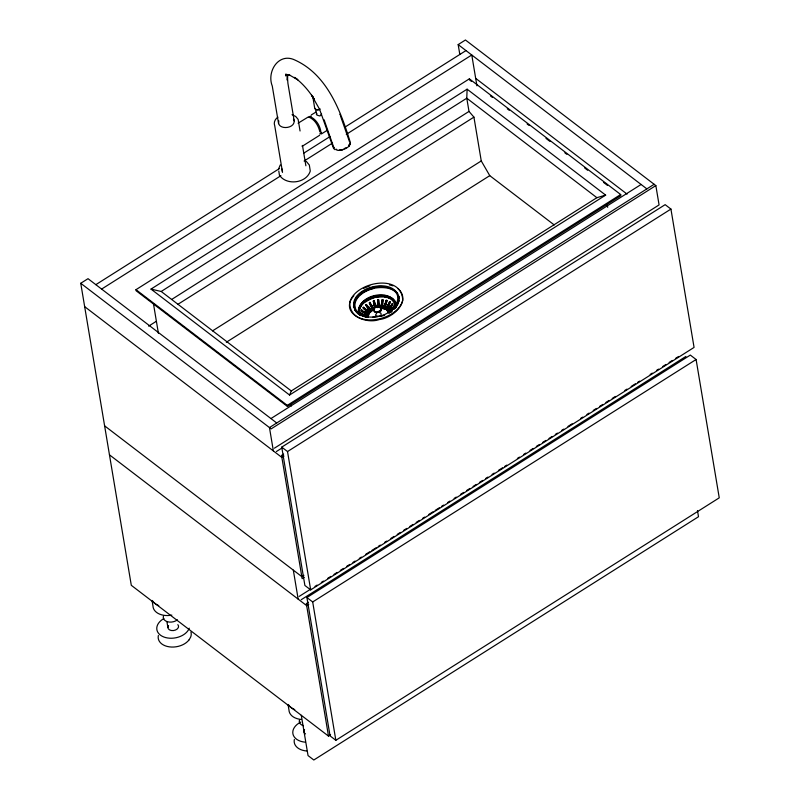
<?xml version="1.0" encoding="UTF-8"?>
<svg xmlns="http://www.w3.org/2000/svg" width="800" height="800" viewBox="0 0 800 800"><rect width="100%" height="100%" fill="white"/><g stroke="black" fill="none" stroke-linecap="round" stroke-linejoin="round"><path stroke-width="1.2" d="M377.97 306.19L377.94 305.66A6.64 0.64 85.5 0 0 377.65 300.12L378.63 299.95A6.88 0.66 85.5 0 1 378.94 305.69L378.94 306.07M319.87 131.89C318.5 125.86 314.87 119.42 308.81 117.12M376.94 306.32L380.95 305.99L381.05 305.45A6.77 1.92 -84 0 0 382 299.87L383 299.87A7.01 1.99 -84 0 1 382.02 305.65M353.5 307.06C354.27 287.54 385.45 279.51 397.64 293.59M354.67 307.49C353.97 296.81 365.22 290.4 374.29 288.32M358.34 312.34C357.63 305.07 364.3 299.89 370.33 297.37M358.93 312.93L359.02 309.68L360.37 306.37M359.1 308.67L359.01 311.89L360.16 314.83M359.41 312.83L359.5 309.66L360.98 306.3M359.69 309.47L360.35 314.52M360.75 313.77L361.06 313.11A6.77 5.02 -4.5 0 0 366.25 314.8L367.57 316.09L366.23 315.63A7.01 5.2 -4.5 0 1 360.85 313.88L361.04 313.76A6.77 5.02 -4.5 0 0 366.24 315.45L367.57 316.09M360.97 313.69L360.99 313.04M364.03 315.83L364.07 314.17M366.74 315.42L367 316.91L367.78 317.29M367.54 315.92L367.59 315.45M368.06 316.99L368.08 314.99L370.23 311.4M368.24 316.98L369.03 313.4L373.85 309.41M389.08 313.36L390.17 311.77A6.77 5.02 -4.5 0 0 391.76 311.23M389.07 312.53L389.7 311.17M395.1 308.09L395.19 304.96L394.07 302.09L391.8 299.67M395.42 307.25L395.51 304.04M395.56 308.07C396.58 303.36 393.08 299.17 388.85 297.6M395.74 306.45L395.8 304.28L394.63 301.3L392.04 298.62M396.14 307.22L396.23 303.89M398.57 301.64L398.68 297.71L397.98 295.91M398.97 296.61L398.97 301.28L397.31 305.35L394.22 309.2M467.11 89.18L605.65 195.12L289.55 395.03L151 289.09L467.11 89.18L466.78 98.21L469 111.43L473.93 117.13L481.26 160.94L489.76 175.65L554.23 224.95M383 299.7L382.92 299.92A6.77 1.92 -84 0 1 381.98 305.5L381.78 307.11L380.85 307.06L380.92 305.82M381.78 307.11L381.85 305.87M377.65 299.91L378.61 299.79M384.3 307.59L383.44 307.19L384.3 307.59L384.79 306.02A6.99 3.11 -72.8 0 0 386.24 303.08C387.85 300 385.66 299.42 385.41 302.86A6.99 3.11 -72.8 0 1 383.96 305.8L381.88 306.04M386.18 300.35L385.51 302.9A7.24 3.22 -72.8 0 1 384.01 305.95M387.01 300.57L386.34 303.12A7.24 3.22 -72.8 0 1 384.84 306.17L386.54 306.84A7.39 4.25 -59.9 0 0 388.22 304.81L388.69 304.05M390.23 302.03L388.78 305.1A7.13 4.11 -59.9 0 1 387.15 307.05L386.8 307.36C386.89 309.25 384.92 308.16 386.13 306.99L386.48 306.68A7.13 4.11 -59.9 0 0 388.11 304.73L389.72 301.63M287.85 74.5L287.27 80.18L287.31 75.17L287.91 83.29L294.2 120.86C294.48 126 288.08 128.13 283.84 127.41A8.46 5.67 -9.6 0 1 279.6 125.34L278.57 123.6L272.27 86.03C266.5 71.6 278.71 52.08 295.02 60.09C327.22 74.73 340.84 111.24 350.42 142.78L348.71 146.41L350.37 143.41C349.31 148.31 341.91 150.74 336.84 150.26M383.47 307.37L383.71 306.15M321.58 113.98L319.97 116L316.91 115.13L315.32 108.43M278.81 120.91L278.57 123.6M392.3 303.48L390.44 306.37A7.13 4.79 -44.5 0 1 388.44 308.04L387.49 309.19L387.98 309.86L388.91 308.54A7.13 4.79 -44.5 0 0 390.91 306.87C392.42 306.23 392.81 302.49 392.76 303.98M392.51 303.43L390.57 306.47A7.39 4.96 -44.5 0 1 388.5 308.19L386.8 307.36M392.98 303.93L391.04 306.97A7.39 4.96 -44.5 0 1 388.97 308.69L388.5 308.96M355.74 299.39L354.12 303.38L354.01 307.31L355.07 310.02M360.42 305.41L358.91 308.98L358.82 312.23L359.99 315.22M368.11 313.35L367.87 314.19L366.57 313.51A6.88 4.84 16.8 0 1 361.39 310.86L361.84 310.12A6.64 4.68 16.8 0 0 366.84 312.68L368.14 313.53L366.84 312.85A6.88 4.84 16.8 0 1 361.65 310.2L361.56 310.08M361.29 310.74L361.77 310.04M364.42 313.32L365.11 311.63M361.5 310.7L361.57 310.78A6.64 4.68 16.8 0 0 366.58 313.34L366.79 314.95L366.25 314.99A7.01 5.2 -4.5 0 1 360.86 313.23L360.77 313.12M367.33 312.73L368.14 311.37L368.87 312.29L369.34 311.5L368.21 310.61A6.52 4.02 35.5 0 1 363.71 307.22L363.04 307.88A6.76 4.16 35.5 0 0 367.71 311.41L368.87 312.29M366.81 314.26L367.09 313.56M367.36 312.91L368.17 311.55M368.11 315.17L370.26 311.57L374.59 308.83C370.6 314.6 384.53 313.12 380.72 308.09M398.86 300.62L397.2 304.7L394.11 308.55L389.35 312.15M396.95 305.63L398.17 302.64M385.75 308.15L386.16 307.17M386.42 308.52L387.21 307.21A7.39 4.25 -59.9 0 0 388.89 305.19L390.12 302.81M278.54 169.03L280.29 164.89M388.96 303.22L389.59 301.55L390.43 301.85M289.55 395.03L291.29 390.95L596.89 197.69L605.65 195.12M393.98 306.03L394.49 306.52L392.96 308.6A7.24 5.27 -25.8 0 1 389.99 310.53L388.89 311.51L388.63 310.74L389.7 309.77A6.99 5.09 -25.8 0 0 392.56 307.91L393.98 306.03L392.79 308.5A6.99 5.09 -25.8 0 1 389.93 310.36L388.89 311.51M394.25 305.92L392.72 308.01A7.24 5.27 -25.8 0 1 389.76 309.93L388.63 310.74M316.38 114.47L316.81 113.59M189.12 639.82L190.71 636.95A16.55 11.1 -9.5 0 0 190.95 632.07M348.49 145.57L348.94 144.88M353.87 295.73C339.06 312.5 364.86 324.88 379.29 319.54C392.86 318.22 411.99 300.95 397.87 288.51M356.5 298.45L358.02 296.56M360.25 305.67C366.98 295.86 382.17 292.21 392.28 298.79M363.03 303.14C360.14 306.06 357.8 310.68 359.91 314.67M360.81 306.44L363.39 303.29M365.75 310.83L367.03 309.23M366.44 312.96L368.19 310.77L369.34 311.5M368.64 310.75L369.17 310.09M368.67 310.93L369.56 309.45A6.55 3.13 51 0 1 367.73 307.88L366.63 306.57M381.04 309.9L377.93 311.86L375.08 311.71L374.19 310.79M393.49 308.91C416.96 274.73 335.12 285.48 358.88 314.06M277.9 117.14C275.16 119.01 273.38 122.54 274.74 125.8L282.5 172.21L282.01 168.98M359.62 294.95L361.31 293.63M362.76 302.55C369.69 296.31 380.03 293.91 388.91 296.93M362.87 303.24L366.49 300.44M363.25 303.39L370.85 298.57M367.94 306.61A6.35 3.04 51 0 0 370.25 308.75L371.22 310L370.53 310.55L369.56 309.29A6.35 3.04 51 0 1 367.24 307.16C364.22 304.03 367.33 304.16 368.43 307.33A6.55 3.13 51 0 0 370.26 308.91L376.94 306.33M365.63 305L366.48 304.49M367.93 308.53L369.72 307.13M369.01 310.13C374.34 305.42 382.81 304.23 388.9 308.13M369.38 311.94L374.57 308.66M376.63 313.26L375.45 315.22L377.93 316.59M389.91 312.58L391.63 311.23M386.2 300.18L387.03 300.4M327.22 130.33L321.44 133.91M298.1 123.19L308.36 116.91M330.58 734.79L328.5 736.11L131.3 585.31L80.75 283.28L88.02 278.68L276.72 422.98M459.82 54.43L458.17 44.6L465.44 40L655.84 185.59L659.08 204.92L274.39 448.2M319.63 135.29L302.12 146.35L302.48 145.45L305.89 165.79M95.84 284.66L279.34 168.62M303.59 153.28L329.95 136.61M344.72 127.27L465.99 50.57M101.62 289.08L280.9 175.71M304.1 161.03L332.57 143.03M346.28 134.36L471.77 54.99L476.93 85.81M135.98 289.68L469.37 78.84L620.68 194.53L620.86 195.64L287.47 406.48L136.17 290.79L135.98 289.68L287.28 405.37L287.47 406.48M151 289.09L161.19 291.47L466.78 98.21L596.89 197.69M171.83 299.36L469 111.43M177.81 304.39L473.93 117.13M148.64 326.15L156.02 321.48M212.54 330.88L481.26 160.94M226.31 342.26L489.76 175.65M287.28 405.37L620.68 194.53M270.94 418.56L641.1 184.47M654.14 184.29L269.46 427.57L273.37 450.93M655.84 185.59L271.16 428.87L80.75 283.28M281.74 447.13L665.15 204.66L670.93 209.08L694.07 347.42L310.67 589.88L304.89 585.46L281.74 447.13L287.52 451.55L310.67 589.88M276.43 451.51L281.7 448.18M283.64 454.08L281.53 455.41L302.15 578.65L304.26 577.31M287.52 451.55L670.93 209.08M283.98 456.09L281.87 457.43L84.66 306.64M303.92 575.3L301.82 576.63L104.61 425.84M299.19 596.4L310.79 589.07M315 586.4L317.11 585.07M321.33 582.4L323.43 581.07M327.65 578.4L330.81 576.41M333.97 574.41L337.14 572.41M340.3 570.41L343.46 568.41M346.62 566.41L349.78 564.41M352.94 562.41L355.05 561.08M359.27 558.41L361.38 557.08M365.59 554.41L369.81 551.74M371.91 550.41L376.13 547.74M378.24 546.41L380.35 545.08M384.56 542.41L386.67 541.08M390.89 538.41L394.05 536.41M397.21 534.41L400.37 532.42M403.53 530.42L406.69 528.42M409.86 526.42L413.02 524.42M416.18 522.42L419.34 520.42M422.5 518.42L424.61 517.09M428.83 514.42L433.04 511.75M435.15 510.42L439.37 507.75M441.47 506.42L443.58 505.09M447.8 502.42L449.91 501.09M454.12 498.42L456.23 497.09M460.45 494.42L463.61 492.42M466.77 490.42L469.93 488.43M473.09 486.43L476.25 484.43M479.42 482.43L482.58 480.43M485.74 478.43L487.85 477.09M492.06 474.43L494.17 473.1M498.39 470.43L502.6 467.76M504.71 466.43L506.82 465.1M517.36 458.43L519.47 457.1M523.68 454.43L525.79 453.1M530 450.43L533.17 448.43M536.33 446.43L539.49 444.44M542.65 442.44L545.81 440.44M548.98 438.44L552.14 436.44M555.3 434.44L557.41 433.1M561.62 430.44L563.73 429.11M567.95 426.44L572.16 423.77M580.59 418.44L582.7 417.11M586.92 414.44L589.02 413.11M593.24 410.44L596.4 408.44M599.56 406.44L602.73 404.44M605.89 402.44L609.05 400.45M612.21 398.45L615.37 396.45M624.86 390.45L626.97 389.11M631.18 386.45L635.4 383.78M637.51 382.45L639.61 381.12M650.15 374.45L652.26 373.12M656.48 370.45L658.58 369.12M662.8 366.45L665.96 364.45M669.12 362.45L672.29 360.45M675.45 358.46L678.61 356.46M301.23 599.71L685.92 356.44M306.91 597.54L690.32 355.08L696.1 359.5L719.25 497.83L335.84 740.3L330.06 735.88L306.91 597.54L312.69 601.96L335.84 740.3M308.44 602.28L306.33 603.61L328.5 736.11M308.78 604.29L306.67 605.63L109.46 454.83M312.69 601.96L696.1 359.5M320.23 109.01L317.33 109.97L315.93 109.44M311.34 114.89L315.93 112.12M363.42 288.42L369.88 285.82M363 292.3L368.13 289.69M366.37 300.51L370.68 298.31M366.66 300.73L375.39 297.18L384.67 296.85M369.6 303.61C368.32 302.6 370.57 301.52 370.45 303.18M370.81 306.57L372.98 305.47M372.71 309.06L373.53 308.46L372.71 309.06L371.99 307.65A6.35 1.92 63.9 0 1 370.33 305.1M384.33 314.71L389.8 311.93M344.08 148.71L346.26 147.6M319.07 109.87L315.43 109.42L314.69 108.19L312.76 96.26M371.3 297.07L375.17 295.89M370.62 298.34L380.2 296.29M373.89 305.19L375.7 304.64M373.86 305.36L375.71 304.79M377.99 312.28C389.96 306.05 367.6 304.42 375.47 312.15M354.83 310.09C361.81 318.87 375 318.26 384.56 314.59M378.7 316.49C381 316.53 382.5 312.9 379.54 312.63M381.14 316.37L384.67 315.24M367.75 317.12L366.48 316.86A6.99 5.09 -25.8 0 1 364.83 317.02M367 316.91L366.47 317.04A7.24 5.27 -25.8 0 1 365.62 317.17M389.71 312.03L390.24 311.93A7.01 5.2 -4.5 0 0 391.87 311.38M377.16 295.64L384.94 295.51M377.54 304.24L379.4 304M377.58 304.39L379.48 304.15M377.18 307.55L378.19 307.42M372.76 317.13L378.75 316.36M362.95 307.75L363.2 307.84A6.52 4.02 35.5 0 0 367.71 311.24L368.14 311.37M380.13 296.28L384.87 296.53M381.75 306.94L380.85 307.06M379.92 307.51C383.36 307.39 387.79 308.57 388.71 312.37M380.82 307.73L386.77 309.47L388.74 312.54M380.69 307.94L386.5 309.64L388.42 312.64M287.36 74.76L289.61 75.02L285.67 74.32L289.61 75.02M389.41 284.88L393.01 285.82M386.01 295.79L388.14 296.35M384.74 296.52L389.03 297.62M384.56 296.83L388.73 297.92M383.92 304.07L386.05 304.63M379.16 307.47L380.02 307.7M367.49 316.85L362.58 315.56L358.59 313.35L355.82 310.39M335.87 149.15L336.75 149.42M289.42 74.99L297.83 79.82L294.57 77.36C302.53 83.3 309.11 90.98 314.34 99.39L311.49 95.05L319.54 109.17L333.57 148.48L335.07 149.73M309.94 116.58C316.51 119.28 320.62 126.57 321.08 133.5M292.05 114.67L295.72 116.48L298.12 119.38L300.06 130.99M389.21 296.63L392.67 298.54L395.08 301.12M388.56 297.88L392.01 299.73L394.3 302.18L395.44 305.09M387.11 304.91L388.84 305.87M385.42 306.6L386.13 306.99M386.83 307.54L387.54 307.93M385.72 307.98L386.39 308.35M360.9 315.17L362.91 316.29M358.88 314.41L360.95 315.56M458.17 44.6L646.88 188.89M475.91 78.53L627.07 194.11M471.55 81.46L469.56 79.94L469.37 78.84M490.4 95.88L492.39 97.4M507.28 108.79L509.26 110.31M527.13 123.97L529.12 125.49M545.99 138.39L549.96 141.42M564.85 152.81L566.84 154.33M584.7 167.99L587.68 170.27M603.56 182.41L607.53 185.45M161.19 291.47L291.29 390.95M367.06 313.39L367.87 314.19M389.7 306.34L390.91 307.63M388.48 308.79L389 309.49M355.42 310.92L356.84 312.43M357.84 313.83C338.52 291.38 392.65 273.06 399.08 297.26M373.12 307.68L372.85 307.37A6.55 1.98 63.9 0 1 371.55 305.47L370.8 303.93M306.3 161.41L309.33 165.05L310.27 171.03C306.54 183.38 286.41 185.82 279.43 175.15L278.79 170.98M367.33 306.02L366.33 304.46M366.25 305.83L365.78 305.03M369.95 304.36L370.7 305.9A6.55 1.98 63.9 0 0 372.01 307.8M339.78 114.25L340.15 115M324.53 120.7L324.16 119.95L334.01 148.16L333.96 147.32M370.74 303.97L370.04 302.4M369.53 303.62L369.89 304.4M373.56 308.63L372.84 307.22A6.35 1.92 63.9 0 1 371.18 304.67M372.24 307.93L372.68 308.89M397.85 295.3L398.9 297.98M396.28 304.18C390.14 286.61 354.39 295.93 359.14 314.38M394.36 301.09L395.92 304.98M391.51 308.27L392.41 310.56M388.97 309.32L389.25 310.12M389.45 310.54L389.73 311.34M366.72 316.11L366.97 316.74M375.95 306.63L375.79 306.12A6.52 0.68 75.1 0 1 374.25 300.86L373.31 301.14A6.52 0.68 75.1 0 0 374.86 306.41L375.01 306.92M340.56 116.17L349.59 142.01M375.92 306.45L376.19 307.48M374.98 306.74L375.25 307.76M697.48 510.62L698.51 516.72L313.82 760L308.04 755.58L301.3 715.31M607.08 203.62L607.69 207.32M378.99 306.96L378.91 305.53A6.64 0.64 85.5 0 0 378.61 300L378.6 299.89M290.97 403.53L291.38 405.99M293.32 570.13L298.17 599.13M288.05 704.47L288.96 709.96A16.6 11.13 -9.5 0 0 301.42 719.47M153.46 303.75L158.41 333.33M166.92 621.68L167.89 627.5M152.04 600.47L152.96 605.96A16.6 11.13 -9.5 0 0 171.85 615.11M377.94 306.02L378.05 307.26M309.35 117.13A10.2 4.02 57.7 0 1 311.2 116.15M321.53 132.92A10.2 4.02 57.7 0 1 319.7 133.89M293.46 119.25A8.46 5.67 -9.6 0 1 294.2 120.86M382.07 299.82A7.01 1.99 -84 0 1 381.09 305.6M377.67 300.08A6.88 0.66 85.5 0 1 377.97 305.81M375.81 306.28A6.76 0.7 75.1 0 1 374.22 300.82M374.88 306.57A6.76 0.7 75.1 0 1 373.28 301.11M368.21 310.78A6.76 4.16 35.5 0 1 363.55 307.26M390.97 312.18A6.77 5.02 -4.5 0 1 390.15 312.41M189.25 628.16A16.6 11.13 -9.5 0 1 163.9 637.02A16.6 11.13 -9.5 0 1 163.86 618.57M177.84 624.64A5.4 3.62 -9.5 0 1 173.35 630.57A5.4 3.62 -9.5 0 1 168.56 625.6M189.1 639.81A16.6 11.13 -9.5 0 1 169.32 646.85A16.6 11.13 -9.5 0 1 158.36 635.48M177.43 619.82A8.3 5.57 -9.5 0 1 167.52 621.74A8.3 5.57 -9.5 0 1 163.5 615.86M158.75 605.58A16.6 11.13 -9.5 0 1 152.6 600.88M305.22 742.17A16.6 11.13 -9.5 0 1 292.95 734.05A16.6 11.13 -9.5 0 1 300.77 722.08M306.68 750.99A16.6 11.13 -9.5 0 1 294.36 739.47M303.49 725.73A8.3 5.57 -9.5 0 1 299.5 719.85M294.75 709.57A16.6 11.13 -9.5 0 1 288.61 704.88M305.53 733.89A5.4 3.62 -9.5 0 1 304.56 729.6M349.65 302.55C350.08 330.14 397.28 321.44 402.71 300.47C402.28 272.88 355.08 281.58 349.65 302.55M287.18 74.89L285.59 75.8L287.72 74.58L287.18 74.89M342.94 149.51L339.35 150.38L342.94 149.51"/></g></svg>
